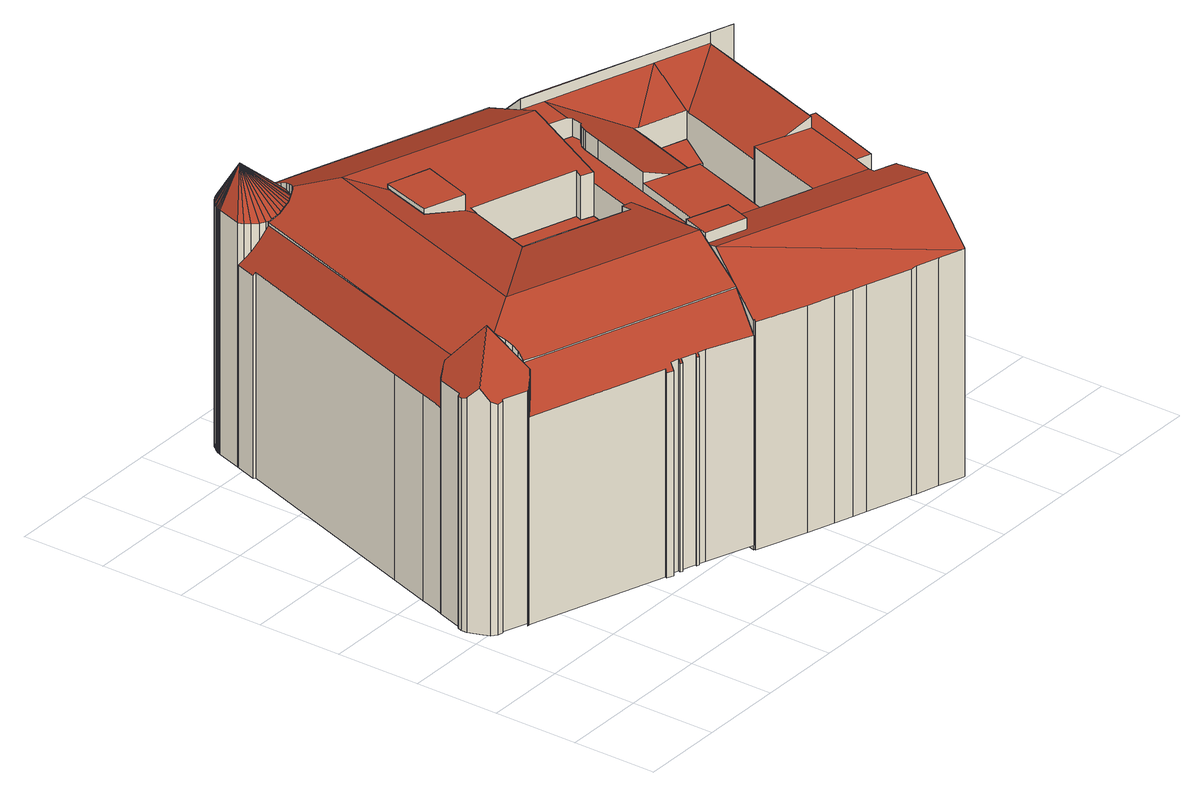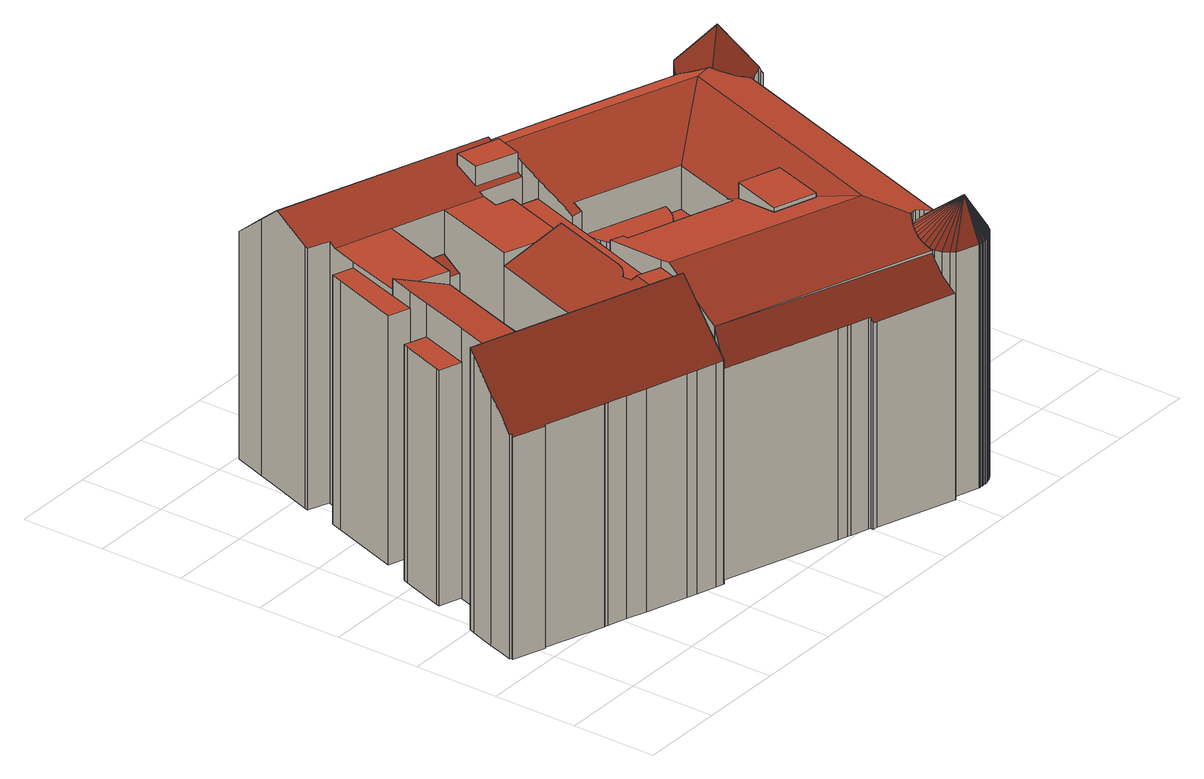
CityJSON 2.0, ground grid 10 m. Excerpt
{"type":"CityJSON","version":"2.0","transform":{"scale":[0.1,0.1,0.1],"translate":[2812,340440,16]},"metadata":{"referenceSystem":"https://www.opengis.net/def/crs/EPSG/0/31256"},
"CityObjects":{
"building1":{"type":"Building","children":["building1-1","building1-2","building1-3","building1-4","building1-5","building1-6","building1-7","building1-8","building1-9"]},
"building1-1":{"type":"BuildingPart","attributes":{"Blattnummer":"105080","HoeheDach":"44","HoeheGrund":"17","NiedrigsteTraufeDesGebaeudes":"44","roofType":"FLACHDACH","measuredHeight":26.05},"parents":["building1"],"geometry":[{"type":"Solid","lod":"2","boundaries":[[[[0,1,2,3,4,5,6,7,8,9,10,11,12,13,14,15,16,17,18,19,20,21,22]],[[23,24,25,26,27,28,29,30,31,32,33,34,35,36,37,38,39,40,41,42,43,44,45]],[[43,0,22,44]],[[42,1,0,43]],[[41,2,1,42]],[[40,3,2,41]],[[39,4,3,40]],[[38,5,4,39]],[[37,6,5,38]],[[36,7,6,37]],[[35,8,7,36]],[[34,9,8,35]],[[33,10,9,34]],[[32,11,10,33]],[[31,12,11,32]],[[30,13,12,31]],[[29,14,13,30]],[[28,15,14,29]],[[27,16,15,28]],[[26,17,16,27]],[[25,18,17,26]],[[24,19,18,25]],[[23,20,19,24]],[[45,21,20,23]],[[44,22,21,45]]]],"semantics":{"surfaces":[{"type":"GroundSurface"},{"type":"RoofSurface","Dachneigung":"90.0","Dachorientierung":"-1.0","Flaeche":"36.94"},{"type":"WallSurface"}],"values":[[0,1,2,2,2,2,2,2,2,2,2,2,2,2,2,2,2,2,2,2,2,2,2,2,2]]}}]},
"building1-2":{"type":"BuildingPart","attributes":{"Blattnummer":"105080","HoeheDach":"43","HoeheGrund":"17","NiedrigsteTraufeDesGebaeudes":"43","roofType":"FLACHDACH","measuredHeight":25.23},"parents":["building1"],"geometry":[{"type":"Solid","lod":"2","boundaries":[[[[46,47,48,49,50,51,52,53,54,55,56,57,58,59,60,61,62,63,64,65,66,67,68,69,70,71,72,73,74,75,76]],[[77,78,79,80,81,82,83,84,85,86,87,88,89,90,91,92,93,94,95,96,97,98,99,100,101,102,103,104,105,106,107]],[[105,46,76,106]],[[104,47,46,105]],[[103,48,47,104]],[[102,49,48,103]],[[101,50,49,102]],[[100,51,50,101]],[[99,52,51,100]],[[98,53,52,99]],[[97,54,53,98]],[[96,55,54,97]],[[95,56,55,96]],[[94,57,56,95]],[[93,58,57,94]],[[92,59,58,93]],[[91,60,59,92]],[[90,61,60,91]],[[89,62,61,90]],[[88,63,62,89]],[[87,64,63,88]],[[86,65,64,87]],[[85,66,65,86]],[[84,67,66,85]],[[83,68,67,84]],[[82,69,68,83]],[[81,70,69,82]],[[80,71,70,81]],[[79,72,71,80]],[[78,73,72,79]],[[77,74,73,78]],[[107,75,74,77]],[[106,76,75,107]]]],"semantics":{"surfaces":[{"type":"GroundSurface"},{"type":"RoofSurface","Dachneigung":"90.0","Dachorientierung":"-1.0","Flaeche":"94.03"},{"type":"WallSurface"}],"values":[[0,1,2,2,2,2,2,2,2,2,2,2,2,2,2,2,2,2,2,2,2,2,2,2,2,2,2,2,2,2,2,2,2]]}}]},
"building1-3":{"type":"BuildingPart","attributes":{"Blattnummer":"105080","HoeheDach":"50","HoeheGrund":"17","NiedrigsteTraufeDesGebaeudes":"46","roofType":"SATTELDACH","measuredHeight":32.78},"parents":["building1"],"geometry":[{"type":"Solid","lod":"2","boundaries":[[[[108,109,110,111]],[[109,112,113,110]],[[112,114,115,113]],[[114,116,117,115]],[[116,118,119,117]],[[118,120,121,119]],[[122,123,124,125]],[[123,126,127,124]],[[126,128,129,127]],[[128,130,131,129]],[[130,132,133,131]],[[134,135,136,137]],[[135,138,139,136]],[[138,140,141,139]],[[140,142,143,141]],[[142,144,145,143]],[[144,146,147,145]],[[148,149,150,151]],[[152,153,154,155]],[[153,156,157,154]],[[156,158,159,157]],[[158,160,161,159]],[[160,162,163,161]],[[162,164,165,163]],[[166,167,168,169]],[[167,170,171,168]],[[172,173,174,175]],[[173,176,177,174]],[[178,179,50,180]],[[179,181,49,50]],[[181,182,48,49]],[[183,184,51,52]],[[185,186,187,47,188,189,190,191,192,46]],[[193,194,195,53,54,76,196,46,192,197]],[[198,180,50,49,48,199,200,47,187,186,185,46,196,76,54,53,201,52,51,202,169,168,171,203,151,150,204,205,125,124,127,129,131,133,206,111,110,113,115,117,119,121,207,208,137,136,139,141,143,145,147,209,155,154,157,159,161,163,165,210,211,212],[213,214,175,174,177]],[[116,114,112,109,108,215,216,217,218,219,220,146,144,142,140,138,135,134,221,222,120,118]],[[223,149,148,224,225,216,215,132,130,128,126,123,122,226]],[[191,190,189,172,227,228,219,218,217,216,192]],[[224,170,167,166,229,184,183,230,195,194,193,197,192,216,225]],[[222,221,134,137,208,207,121,120]],[[204,150,149,223,226,122,125,205]],[[198,212,211,231,232,233,178,180]],[[199,48,182,234,235,188,47,200]],[[202,51,184,229,166,169]],[[230,183,52,201,53,195]],[[231,211,210,165,164,236]],[[151,203,171,170,224,148]],[[175,214,227,172]],[[213,177,176,228,227,214]],[[220,152,155,209,147,146]],[[133,132,215,108,111,206]],[[176,173,172,189,188,235,234,182,181,179,178,233,237,219,228]],[[237,233,232,231,236,164,162,160,158,156,153,152,220,219]]]],"semantics":{"surfaces":[{"type":"WallSurface"},{"type":"GroundSurface"},{"type":"RoofSurface","Dachneigung":"64.88","Dachorientierung":"288.61","Flaeche":"286.15"},{"type":"RoofSurface","Dachneigung":"60.57","Dachorientierung":"198.61","Flaeche":"194.76"},{"type":"RoofSurface","Dachneigung":"75.97","Dachorientierung":"108.61","Flaeche":"167.72"},{"type":"RoofSurface","Dachneigung":"77.62","Dachorientierung":"18.62","Flaeche":"213.78"},{"type":"RoofSurface","Dachneigung":"77.29","Dachorientierung":"198.49","Flaeche":"176.38"},{"type":"RoofSurface","Dachneigung":"65.95","Dachorientierung":"18.61","Flaeche":"235.88"}],"values":[[0,0,0,0,0,0,0,0,0,0,0,0,0,0,0,0,0,0,0,0,0,0,0,0,0,0,0,0,0,0,0,0,0,0,1,2,3,4,5,0,0,0,0,0,0,0,0,0,0,0,0,6,7]]}}]},
"building1-4":{"type":"BuildingPart","attributes":{"Blattnummer":"105080","HoeheDach":"51","HoeheGrund":"18","NiedrigsteTraufeDesGebaeudes":"46","roofType":"KEGELDACH","measuredHeight":33.22},"parents":["building1"],"geometry":[{"type":"Solid","lod":"2","boundaries":[[[[238,239,240,241,242,243,244,245,246,247,248,249,250,251,252,253,254,255,256,257,258,259,260,261,262,263,264,265,266,267,268,269,270,271,272,273,274,275,276,277,278,279,280,281,282,283,284,285,286,287,288,289]],[[290,238,289,291]],[[290,291,292]],[[293,239,238,290]],[[293,290,292]],[[294,240,239,293]],[[294,293,292]],[[295,241,240,294]],[[295,294,292]],[[296,242,241,295]],[[296,295,292]],[[297,243,242,296]],[[297,296,292]],[[298,244,243,297]],[[298,297,292]],[[299,245,244,298]],[[299,298,292]],[[300,246,245,299]],[[300,299,292]],[[301,247,246,300]],[[301,300,292]],[[302,248,247,301]],[[302,301,292]],[[303,249,248,302]],[[303,302,292]],[[304,250,249,303]],[[304,303,292]],[[305,251,250,304]],[[305,304,292]],[[306,252,251,305]],[[306,305,292]],[[307,253,252,306]],[[307,306,292]],[[308,254,253,307]],[[308,307,292]],[[309,255,254,308]],[[309,308,292]],[[310,256,255,309]],[[310,309,292]],[[311,257,256,310]],[[311,310,292]],[[312,258,257,311]],[[312,311,292]],[[313,259,258,312]],[[313,312,292]],[[314,260,259,313]],[[314,313,292]],[[315,261,260,314]],[[315,314,292]],[[316,262,261,315]],[[316,315,292]],[[317,263,262,316]],[[317,316,292]],[[318,264,263,317]],[[318,317,292]],[[319,265,264,318]],[[319,318,292]],[[320,266,265,319]],[[320,319,292]],[[321,267,266,320]],[[321,320,292]],[[322,268,267,321]],[[322,321,292]],[[323,269,268,322]],[[323,322,292]],[[324,270,269,323]],[[324,323,292]],[[325,271,270,324]],[[325,324,292]],[[326,272,271,325]],[[326,325,292]],[[327,273,272,326]],[[327,326,292]],[[328,274,273,327]],[[328,327,292]],[[329,275,274,328]],[[329,328,292]],[[330,276,275,329]],[[330,329,292]],[[331,277,276,330]],[[331,330,292]],[[332,278,277,331]],[[332,331,292]],[[333,279,278,332]],[[333,332,292]],[[334,280,279,333]],[[334,333,292]],[[335,281,280,334]],[[335,334,292]],[[336,282,281,335]],[[336,335,292]],[[337,283,282,336]],[[337,336,292]],[[338,284,283,337]],[[338,337,292]],[[339,285,284,338]],[[339,338,292]],[[340,286,285,339]],[[340,339,292]],[[341,287,286,340]],[[341,340,292]],[[342,288,287,341]],[[342,341,292]],[[291,289,288,342]],[[291,342,292]]]],"semantics":{"surfaces":[{"type":"GroundSurface"},{"type":"WallSurface"},{"type":"RoofSurface","Dachneigung":"43.92","Dachorientierung":"56.4","Flaeche":"1.72"},{"type":"RoofSurface","Dachneigung":"44.88","Dachorientierung":"65.0","Flaeche":"2.43"},{"type":"RoofSurface","Dachneigung":"46.04","Dachorientierung":"75.0","Flaeche":"2.48"},{"type":"RoofSurface","Dachneigung":"47.13","Dachorientierung":"85.0","Flaeche":"2.53"},{"type":"RoofSurface","Dachneigung":"48.14","Dachorientierung":"95.0","Flaeche":"2.58"},{"type":"RoofSurface","Dachneigung":"49.03","Dachorientierung":"105.0","Flaeche":"2.62"},{"type":"RoofSurface","Dachneigung":"49.79","Dachorientierung":"115.0","Flaeche":"2.67"},{"type":"RoofSurface","Dachneigung":"50.41","Dachorientierung":"125.0","Flaeche":"2.7"},{"type":"RoofSurface","Dachneigung":"50.88","Dachorientierung":"135.0","Flaeche":"2.73"},{"type":"RoofSurface","Dachneigung":"51.2","Dachorientierung":"145.0","Flaeche":"2.75"},{"type":"RoofSurface","Dachneigung":"51.35","Dachorientierung":"155.0","Flaeche":"2.76"},{"type":"RoofSurface","Dachneigung":"51.35","Dachorientierung":"164.99","Flaeche":"2.75"},{"type":"RoofSurface","Dachneigung":"51.19","Dachorientierung":"175.0","Flaeche":"2.75"},{"type":"RoofSurface","Dachneigung":"50.87","Dachorientierung":"185.0","Flaeche":"2.73"},{"type":"RoofSurface","Dachneigung":"50.39","Dachorientierung":"195.01","Flaeche":"2.7"},{"type":"RoofSurface","Dachneigung":"49.77","Dachorientierung":"205.0","Flaeche":"2.66"},{"type":"RoofSurface","Dachneigung":"49.0","Dachorientierung":"215.0","Flaeche":"2.62"},{"type":"RoofSurface","Dachneigung":"48.11","Dachorientierung":"225.0","Flaeche":"2.58"},{"type":"RoofSurface","Dachneigung":"47.1","Dachorientierung":"235.0","Flaeche":"2.53"},{"type":"RoofSurface","Dachneigung":"46.14","Dachorientierung":"244.1","Flaeche":"2.04"},{"type":"RoofSurface","Dachneigung":"32.11","Dachorientierung":"288.68","Flaeche":"8.34"},{"type":"RoofSurface","Dachneigung":"31.73","Dachorientierung":"292.59","Flaeche":"0.42"},{"type":"RoofSurface","Dachneigung":"31.51","Dachorientierung":"294.82","Flaeche":"0.42"},{"type":"RoofSurface","Dachneigung":"31.28","Dachorientierung":"297.36","Flaeche":"0.41"},{"type":"RoofSurface","Dachneigung":"31.04","Dachorientierung":"300.23","Flaeche":"0.41"},{"type":"RoofSurface","Dachneigung":"30.86","Dachorientierung":"302.61","Flaeche":"0.41"},{"type":"RoofSurface","Dachneigung":"30.65","Dachorientierung":"305.46","Flaeche":"0.41"},{"type":"RoofSurface","Dachneigung":"30.51","Dachorientierung":"307.72","Flaeche":"0.41"},{"type":"RoofSurface","Dachneigung":"30.37","Dachorientierung":"310.22","Flaeche":"0.41"},{"type":"RoofSurface","Dachneigung":"30.24","Dachorientierung":"312.99","Flaeche":"0.41"},{"type":"RoofSurface","Dachneigung":"30.12","Dachorientierung":"315.75","Flaeche":"0.41"},{"type":"RoofSurface","Dachneigung":"30.05","Dachorientierung":"318.01","Flaeche":"0.41"},{"type":"RoofSurface","Dachneigung":"29.98","Dachorientierung":"320.79","Flaeche":"0.41"},{"type":"RoofSurface","Dachneigung":"29.94","Dachorientierung":"323.06","Flaeche":"0.41"},{"type":"RoofSurface","Dachneigung":"29.92","Dachorientierung":"326.11","Flaeche":"0.41"},{"type":"RoofSurface","Dachneigung":"29.92","Dachorientierung":"328.18","Flaeche":"0.41"},{"type":"RoofSurface","Dachneigung":"29.94","Dachorientierung":"330.78","Flaeche":"0.42"},{"type":"RoofSurface","Dachneigung":"29.99","Dachorientierung":"333.59","Flaeche":"0.42"},{"type":"RoofSurface","Dachneigung":"30.05","Dachorientierung":"336.25","Flaeche":"0.42"},{"type":"RoofSurface","Dachneigung":"30.13","Dachorientierung":"338.91","Flaeche":"0.42"},{"type":"RoofSurface","Dachneigung":"30.24","Dachorientierung":"341.57","Flaeche":"0.42"},{"type":"RoofSurface","Dachneigung":"30.36","Dachorientierung":"344.01","Flaeche":"0.42"},{"type":"RoofSurface","Dachneigung":"30.5","Dachorientierung":"346.64","Flaeche":"0.42"},{"type":"RoofSurface","Dachneigung":"30.66","Dachorientierung":"349.1","Flaeche":"0.42"},{"type":"RoofSurface","Dachneigung":"30.86","Dachorientierung":"351.92","Flaeche":"0.42"},{"type":"RoofSurface","Dachneigung":"31.06","Dachorientierung":"354.39","Flaeche":"0.42"},{"type":"RoofSurface","Dachneigung":"31.29","Dachorientierung":"357.21","Flaeche":"0.42"},{"type":"RoofSurface","Dachneigung":"31.52","Dachorientierung":"359.65","Flaeche":"0.42"},{"type":"RoofSurface","Dachneigung":"31.76","Dachorientierung":"2.1","Flaeche":"0.42"},{"type":"RoofSurface","Dachneigung":"32.08","Dachorientierung":"5.26","Flaeche":"0.43"},{"type":"RoofSurface","Dachneigung":"32.32","Dachorientierung":"7.45","Flaeche":"0.34"},{"type":"RoofSurface","Dachneigung":"33.21","Dachorientierung":"18.2","Flaeche":"7.75"}],"values":[[0,1,2,1,3,1,4,1,5,1,6,1,7,1,8,1,9,1,10,1,11,1,12,1,13,1,14,1,15,1,16,1,17,1,18,1,19,1,20,1,21,1,22,1,23,1,24,1,25,1,26,1,27,1,28,1,29,1,30,1,31,1,32,1,33,1,34,1,35,1,36,1,37,1,38,1,39,1,40,1,41,1,42,1,43,1,44,1,45,1,46,1,47,1,48,1,49,1,50,1,51,1,52,1,53]]}}]},
"building1-5":{"type":"BuildingPart","attributes":{"Blattnummer":"105080","HoeheDach":"51","HoeheGrund":"18","NiedrigsteTraufeDesGebaeudes":"45","roofType":"SPITZDACH","measuredHeight":33.81},"parents":["building1"],"geometry":[{"type":"Solid","lod":"2","boundaries":[[[[343,344,345,346,347,348,349,350,351,352]],[[353,354,355,356,357,358,359,344,343,360]],[[361,362,363,364,365,366,367,368,369,345,344]],[[370,371,372,373,374,375,376,377,361,344,359]],[[351,350,378,379]],[[350,349,380,378]],[[349,348,381,380]],[[348,347,382,381]],[[347,346,383,382]],[[352,351,379,384]],[[358,357,385,386]],[[357,356,387,385]],[[356,355,388,387]],[[355,354,389,388]],[[354,353,390,389]],[[353,360,391,390]],[[369,368,392,393]],[[368,367,394,392]],[[367,366,395,394]],[[366,365,396,395]],[[365,364,397,396]],[[364,363,398,397]],[[363,362,399,398]],[[377,376,400,401]],[[376,375,402,400]],[[375,374,403,402]],[[374,373,404,403]],[[373,372,405,404]],[[372,371,406,405]],[[371,370,407,406]],[[404,405,406,407,408,386,385,387,388,389,390,391,409,384,379,378,380,381,382,383,410,393,392,394,395,396,397,398,399,411,401,400,402,403]],[[401,411,399,362,361,377]],[[408,407,370,359,358,386]],[[391,360,343,352,384,409]],[[345,369,393,410,383,346]]]],"semantics":{"surfaces":[{"type":"RoofSurface","Dachneigung":"33.81","Dachorientierung":"288.89","Flaeche":"28.6"},{"type":"RoofSurface","Dachneigung":"34.41","Dachorientierung":"197.37","Flaeche":"29.63"},{"type":"RoofSurface","Dachneigung":"34.42","Dachorientierung":"17.37","Flaeche":"20.27"},{"type":"RoofSurface","Dachneigung":"33.81","Dachorientierung":"108.88","Flaeche":"21.96"},{"type":"WallSurface"},{"type":"GroundSurface"}],"values":[[0,1,2,3,4,4,4,4,4,4,4,4,4,4,4,4,4,4,4,4,4,4,4,4,4,4,4,4,4,4,5,4,4,4,4]]}}]},
"building1-6":{"type":"BuildingPart","attributes":{"Blattnummer":"105080","HoeheDach":"46","HoeheGrund":"17","NiedrigsteTraufeDesGebaeudes":"42","roofType":"PULTDACH","measuredHeight":29.11},"parents":["building1"],"geometry":[{"type":"Solid","lod":"2","boundaries":[[[[412,413,414,415]],[[413,416,417,414]],[[416,418,419,417]],[[418,420,421,419]],[[420,422,423,421]],[[422,424,425,423]],[[424,426,427,425]],[[426,428,427]],[[428,231,211,427]],[[231,429,165,211]],[[429,430,431,165]],[[430,432,433,431]],[[432,434,435,433]],[[435,434,436,437,438,439]],[[412,415,440,438,437,441]],[[211,165,431,433,435,439,438,440,415,414,417,419,421,423,425,427]],[[428,426,424,422,420,418,416,413,412,441,437,436,434,432,430,429,231]]]],"semantics":{"surfaces":[{"type":"WallSurface"},{"type":"GroundSurface"},{"type":"RoofSurface","Dachneigung":"23.08","Dachorientierung":"18.39","Flaeche":"127.06"}],"values":[[0,0,0,0,0,0,0,0,0,0,0,0,0,0,0,1,2]]}}]},
"building1-7":{"type":"BuildingPart","attributes":{"Blattnummer":"105080","HoeheDach":"46","HoeheGrund":"17","NiedrigsteTraufeDesGebaeudes":"42","roofType":"PULTDACH","measuredHeight":29.08},"parents":["building1"],"geometry":[{"type":"Solid","lod":"2","boundaries":[[[[442,443,444,445]],[[446,447,448,150]],[[447,449,450,448]],[[449,451,452,450]],[[451,453,454,452]],[[453,455,456,454]],[[455,457,458,456]],[[457,459,460,458]],[[459,461,462,460]],[[461,463,464,462]],[[463,465,466,464]],[[465,467,468,466]],[[467,469,470,468]],[[469,471,472,470]],[[471,473,474,472]],[[475,476,477,478]],[[476,479,480,477]],[[481,482,125,483]],[[473,471,469,467,465,463,461,459,457,455,453,451,449,447,446,484,482,481,485,443,442,486,479,476,475,487]],[[450,452,454,456,458,460,462,464,466,468,470,472,474,488,478,477,480,489,445,444,490,483,125,491,150,448]],[[474,473,487,475,478,488]],[[446,150,491,125,482,484]],[[485,481,483,490,444,443]],[[486,442,445,489,480,479]]]],"semantics":{"surfaces":[{"type":"WallSurface"},{"type":"RoofSurface","Dachneigung":"36.4","Dachorientierung":"198.74","Flaeche":"145.5"},{"type":"GroundSurface"}],"values":[[0,0,0,0,0,0,0,0,0,0,0,0,0,0,0,0,0,0,1,2,0,0,0,0]]}}]},
"building1-8":{"type":"BuildingPart","attributes":{"Blattnummer":"105080","HoeheDach":"46","HoeheGrund":"18","NiedrigsteTraufeDesGebaeudes":"42","roofType":"PULTDACH","measuredHeight":28.69},"parents":["building1"],"geometry":[{"type":"Solid","lod":"2","boundaries":[[[[492,493,494,495]],[[493,496,497,494]],[[496,498,499,497]],[[500,501,254,255]],[[502,503,504,505]],[[506,507,508,509]],[[120,510,511,512]],[[513,514,256,257]],[[515,516,517,253]],[[518,503,502,519,510,120,520,521,516,515,522,501,500,523,514,513,524,498,496,493,492,525,526,507,506]],[[527,512,511,528,505,504,529,509,508,530,531,495,494,497,499,532,257,256,533,255,254,534,253,517,535]],[[526,525,492,495,531,530,508,507]],[[527,535,517,516,521,520,120,512]],[[529,504,503,518,506,509]],[[528,511,510,519,502,505]],[[534,254,501,522,515,253]],[[533,256,514,523,500,255]],[[524,513,257,532,499,498]]]],"semantics":{"surfaces":[{"type":"WallSurface"},{"type":"RoofSurface","Dachneigung":"30.74","Dachorientierung":"288.82","Flaeche":"171.4"},{"type":"GroundSurface"}],"values":[[0,0,0,0,0,0,0,0,0,1,2,0,0,0,0,0,0,0]]}}]},
"building1-9":{"type":"BuildingPart","attributes":{"Blattnummer":"105080","HoeheDach":"50","HoeheGrund":"18","NiedrigsteTraufeDesGebaeudes":"50","roofType":"FLACHDACH","measuredHeight":32.2},"parents":["building1"],"geometry":[{"type":"Solid","lod":"2","boundaries":[[[[536,537,538,539]],[[540,541,542,543]],[[541,536,539,542]],[[540,537,536,541]],[[543,538,537,540]],[[542,539,538,543]]]],"semantics":{"surfaces":[{"type":"GroundSurface"},{"type":"RoofSurface","Dachneigung":"90.0","Dachorientierung":"-1.0","Flaeche":"32.61"},{"type":"WallSurface"}],"values":[[0,1,2,2,2,2]]}}]},
"building2":{"type":"Building","children":["building2-1","building2-2","building2-3","building2-4","building2-5","building2-6","building2-7"]},
"building2-1":{"type":"BuildingPart","attributes":{"Blattnummer":"105080","HoeheDach":"42","HoeheGrund":"17","NiedrigsteTraufeDesGebaeudes":"37","roofType":"FLACHDACH","measuredHeight":25.58},"parents":["building2"],"geometry":[{"type":"Solid","lod":"2","boundaries":[[[[544,545,546,547,548,549]],[[550,551,552,553]],[[554,555,556,557,558,559]],[[546,545,553,552]],[[549,548,560,561]],[[556,555,562,563]],[[559,558,551,550]],[[564,565,566,567,562,555,554,559,550,553,545,544,549,561]],[[547,546,552,551,558,557,556,563,568,569,570,571,560,548]],[[566,565,564,561,560,571,570,569,568,563,562,567]]]],"semantics":{"surfaces":[{"type":"RoofSurface","Dachneigung":"70.82","Dachorientierung":"18.57","Flaeche":"18.82"},{"type":"RoofSurface","Dachneigung":"90.0","Dachorientierung":"-1.0","Flaeche":"111.16"},{"type":"RoofSurface","Dachneigung":"62.18","Dachorientierung":"198.57","Flaeche":"20.72"},{"type":"WallSurface"},{"type":"GroundSurface"}],"values":[[0,1,2,3,3,3,3,3,3,4]]}}]},
"building2-2":{"type":"BuildingPart","attributes":{"Blattnummer":"105080","HoeheDach":"50","HoeheGrund":"17","NiedrigsteTraufeDesGebaeudes":"50","roofType":"FLACHDACH","measuredHeight":32.96},"parents":["building2"],"geometry":[{"type":"Solid","lod":"2","boundaries":[[[[572,573,574,575]],[[576,577,578,579]],[[577,572,575,578]],[[576,573,572,577]],[[579,574,573,576]],[[578,575,574,579]]]],"semantics":{"surfaces":[{"type":"GroundSurface"},{"type":"RoofSurface","Dachneigung":"90.0","Dachorientierung":"-1.0","Flaeche":"17.38"},{"type":"WallSurface"}],"values":[[0,1,2,2,2,2]]}}]},
"building2-3":{"type":"BuildingPart","attributes":{"Blattnummer":"105080","HoeheDach":"45","HoeheGrund":"17","NiedrigsteTraufeDesGebaeudes":"45","roofType":"FLACHDACH","measuredHeight":27.74},"parents":["building2"],"geometry":[{"type":"Solid","lod":"2","boundaries":[[[[580,581,582,583,584,585]],[[586,587,588,589,590,591]],[[589,580,585,590]],[[588,581,580,589]],[[587,582,581,588]],[[586,583,582,587]],[[591,584,583,586]],[[590,585,584,591]]]],"semantics":{"surfaces":[{"type":"GroundSurface"},{"type":"RoofSurface","Dachneigung":"90.0","Dachorientierung":"-1.0","Flaeche":"17.63"},{"type":"WallSurface"}],"values":[[0,1,2,2,2,2,2,2]]}}]},
"building2-4":{"type":"BuildingPart","attributes":{"Blattnummer":"105080","HoeheDach":"47","HoeheGrund":"17","NiedrigsteTraufeDesGebaeudes":"47","roofType":"FLACHDACH","measuredHeight":29.38},"parents":["building2"],"geometry":[{"type":"Solid","lod":"2","boundaries":[[[[592,593,594,595,596]],[[597,598,599,600,601]],[[599,592,596,600]],[[598,593,592,599]],[[597,594,593,598]],[[601,595,594,597]],[[600,596,595,601]]]],"semantics":{"surfaces":[{"type":"GroundSurface"},{"type":"RoofSurface","Dachneigung":"90.0","Dachorientierung":"-1.0","Flaeche":"26.81"},{"type":"WallSurface"}],"values":[[0,1,2,2,2,2,2]]}}]},
"building2-5":{"type":"BuildingPart","attributes":{"Blattnummer":"105080","HoeheDach":"46","HoeheGrund":"17","NiedrigsteTraufeDesGebaeudes":"46","roofType":"FLACHDACH","measuredHeight":29.2},"parents":["building2"],"geometry":[{"type":"Solid","lod":"2","boundaries":[[[[602,603,604,605,606,607,608,609,610,611,612,613,614]],[[615,616,617,618,619,620,621,622,623,624,625,626,627]],[[625,602,614,626]],[[624,603,602,625]],[[623,604,603,624]],[[622,605,604,623]],[[621,606,605,622]],[[620,607,606,621]],[[619,608,607,620]],[[618,609,608,619]],[[617,610,609,618]],[[616,611,610,617]],[[615,612,611,616]],[[627,613,612,615]],[[626,614,613,627]]]],"semantics":{"surfaces":[{"type":"GroundSurface"},{"type":"RoofSurface","Dachneigung":"90.0","Dachorientierung":"-1.0","Flaeche":"69.79"},{"type":"WallSurface"}],"values":[[0,1,2,2,2,2,2,2,2,2,2,2,2,2,2]]}}]},
"building2-6":{"type":"BuildingPart","attributes":{"Blattnummer":"105080","HoeheDach":"50","HoeheGrund":"17","NiedrigsteTraufeDesGebaeudes":"43","roofType":"PULTDACH","measuredHeight":33.29},"parents":["building2"],"geometry":[{"type":"Solid","lod":"2","boundaries":[[[[628,629,630,631]],[[632,633,634]],[[635,632,634,636,637,638]],[[639,640,641,642]],[[640,643,644,641]],[[643,645,646,644]],[[645,647,648,646]],[[647,649,650,648]],[[651,639,642,652]],[[653,654,655,656]],[[654,657,658,655]],[[657,659,660,658]],[[659,661,662,660]],[[661,663,664,662]],[[663,665,666,664]],[[665,667,668,666]],[[667,669,670,668]],[[669,671,672,670]],[[671,673,674,672]],[[673,675,676,674]],[[675,677,678,676]],[[677,679,680,678]],[[679,681,682,680]],[[683,684,685,686]],[[684,687,688,685]],[[687,689,690,688]],[[691,692,693,694]],[[692,695,696,693]],[[697,698,699,700]],[[698,701,702,699]],[[701,703,704,702]],[[705,632,635,689,706,707,708,709,629,628]],[[710,711,637,636,712,713,714,715,704,703]],[[716,717,718,712,636,634,633,719,720,721,722,723]],[[686,685,688,690,724,725,700,699,702,704,715,714,713,712,718,717,716,723,722,726,727,652,642,641,644,646,648,650,728,694,693,696,729,730,731,656,655,658,660,662,664,666,668,670,672,674,676,678,680,682,732,733]],[[727,726,722,721,734,735,651,652]],[[690,689,635,638,736,724]],[[725,724,736,737,697,700]],[[733,732,738,739,683,686]],[[732,682,681,738]],[[696,695,631,630,730,729]],[[629,709,653,656,731,730,630]],[[740,691,694,728,650,649]],[[698,697,737,736,638,637,711,710,703,701]],[[719,633,632,705,628,720]],[[707,706,689,687,684,683,739,738,681,679,677,675,673,671,669,667,665,663,661,659,657,654,653,709,708]],[[735,734,721,720,628,631,695,692,691,740,649,647,645,643,640,639,651]]]],"semantics":{"surfaces":[{"type":"RoofSurface","Dachneigung":"90.0","Dachorientierung":"-1.0","Flaeche":"12.36"},{"type":"RoofSurface","Dachneigung":"63.88","Dachorientierung":"200.26","Flaeche":"18.95"},{"type":"RoofSurface","Dachneigung":"63.89","Dachorientierung":"198.51","Flaeche":"24.24"},{"type":"WallSurface"},{"type":"GroundSurface"},{"type":"RoofSurface","Dachneigung":"67.18","Dachorientierung":"288.51","Flaeche":"111.72"},{"type":"RoofSurface","Dachneigung":"63.18","Dachorientierung":"198.51","Flaeche":"45.04"},{"type":"RoofSurface","Dachneigung":"46.44","Dachorientierung":"18.51","Flaeche":"269.52"},{"type":"RoofSurface","Dachneigung":"68.02","Dachorientierung":"108.58","Flaeche":"109.27"}],"values":[[0,1,2,3,3,3,3,3,3,3,3,3,3,3,3,3,3,3,3,3,3,3,3,3,3,3,3,3,3,3,3,3,3,3,4,3,3,3,3,3,3,3,3,5,6,7,8]]}}]},
"building2-7":{"type":"BuildingPart","attributes":{"Blattnummer":"105080","HoeheDach":"49","HoeheGrund":"17","NiedrigsteTraufeDesGebaeudes":"44","roofType":"PULTDACH","measuredHeight":32.67},"parents":["building2"],"geometry":[{"type":"Solid","lod":"2","boundaries":[[[[741,742,743,744,745,746,747,748,749,750,751,752]],[[753,754,755,750,749]],[[756,757,758,759,760,761,762,763,764,765,766,767,768,769,750,755]],[[763,762,770,771,772,773,774]],[[775,776,777,778,760,759]],[[748,747,779,780]],[[747,746,781,779]],[[746,745,782,781]],[[745,744,783,782]],[[744,743,784,783]],[[743,742,785,784]],[[742,741,786,785]],[[741,752,787,786]],[[752,751,788,787]],[[754,753,789,790]],[[769,768,791,792]],[[768,767,793,791]],[[767,766,794,793]],[[766,765,795,794]],[[765,764,796,795]],[[762,761,797,798]],[[758,757,799,800]],[[757,756,801,799]],[[773,772,642,802]],[[772,771,652,642]],[[774,773,802,803]],[[777,776,702,704]],[[776,775,804,702]],[[805,800,799,801,806,790,789,807,780,779,781,782,783,784,785,786,787,788,808,792,791,793,794,795,796,809,803,802,642,652,810,798,797,811,812,704,702,804]],[[750,769,792,808,788,751]],[[810,652,771,770,762,798]],[[760,778,777,704,812,811,797,761]],[[805,804,775,759,758,800]],[[763,774,803,809,796,764]],[[790,806,801,756,755,754]],[[789,753,749,748,780,807]]]],"semantics":{"surfaces":[{"type":"RoofSurface","Dachneigung":"50.28","Dachorientierung":"198.39","Flaeche":"116.97"},{"type":"RoofSurface","Dachneigung":"49.79","Dachorientierung":"198.66","Flaeche":"119.69"},{"type":"RoofSurface","Dachneigung":"73.24","Dachorientierung":"18.66","Flaeche":"163.47"},{"type":"RoofSurface","Dachneigung":"90.0","Dachorientierung":"-1.0","Flaeche":"70.46"},{"type":"RoofSurface","Dachneigung":"90.0","Dachorientierung":"-1.0","Flaeche":"72.35"},{"type":"WallSurface"},{"type":"GroundSurface"}],"values":[[0,1,2,3,4,5,5,5,5,5,5,5,5,5,5,5,5,5,5,5,5,5,5,5,5,5,5,5,6,5,5,5,5,5,5,5]]}}]}
},
"vertices":[
[271,326,14],[275,332,14],[279,337,14],[285,342,14],[291,346,14],[297,349,14],[304,351,14],[311,352,14],[317,352,14],[324,352,14],[331,350,14],[337,347,14],[343,343,14],[348,339,14],[353,334,14],[357,328,14],[360,322,14],[362,315,14],[363,308,14],[364,302,14],[363,295,14],[362,288,14],[268,320,14],[363,295,275],[364,302,275],[363,308,275],[362,315,275],[360,322,275],[357,328,275],[353,334,275],[348,339,275],[343,343,275],[337,347,275],[331,350,275],[324,352,275],[317,352,275],[311,352,275],[304,351,275],[297,349,275],[291,346,275],[285,342,275],[279,337,275],[275,332,275],[271,326,275],[268,320,275],[362,288,275],
[249,326,13],[278,413,13],[403,372,13],[400,364,13],[414,358,13],[393,295,13],[381,297,13],[376,283,13],[362,288,13],[363,295,13],[364,302,13],[363,308,13],[362,315,13],[360,322,13],[357,328,13],[353,334,13],[348,339,13],[343,343,13],[337,347,13],[331,350,13],[324,352,13],[317,352,13],[311,352,13],[304,351,13],[297,349,13],[291,346,13],[285,342,13],[279,337,13],[275,332,13],[271,326,13],[268,320,13],[275,332,265],[279,337,265],[285,342,265],[291,346,265],[297,349,265],[304,351,265],[311,352,265],[317,352,265],[324,352,265],[331,350,265],[337,347,265],[343,343,265],[348,339,265],[353,334,265],[357,328,265],[360,322,265],[362,315,265],[363,308,265],[364,302,265],[363,295,265],[362,288,265],[376,283,265],[381,297,265],[393,295,265],[414,358,265],[400,364,265],[403,372,265],[278,413,265],[249,326,265],[268,320,265],[271,326,265],
[80,241,322],[76,247,319],[76,247,13],[80,241,13],[70,253,316],[70,253,13],[64,258,312],[64,258,13],[57,261,309],[57,261,13],[49,263,305],[49,263,13],[47,263,304],[47,263,13],[83,201,304],[84,203,305],[84,203,13],[83,201,13],[86,210,310],[86,210,13],[87,218,314],[87,218,13],[86,226,318],[86,226,13],[84,234,322],[84,234,13],[152,577,304],[157,575,307],[157,575,13],[152,577,13],[165,572,310],[165,572,13],[173,572,314],[173,572,13],[180,572,317],[180,572,13],[188,575,320],[188,575,13],[195,578,323],[195,578,13],[350,169,335],[333,117,304],[333,117,13],[350,169,13],[201,582,322],[207,588,319],[207,588,13],[201,582,13],[211,594,316],[211,594,13],[215,601,313],[215,601,13],[217,609,309],[217,609,13],[217,617,306],[217,617,13],[217,621,304],[217,621,13],[373,236,327],[364,209,333],[364,209,13],[373,236,13],[361,201,335],[361,201,13],[271,415,319],[291,475,333],[291,475,13],[271,415,13],[241,491,333],[241,491,13],[443,444,337],[414,358,317],[443,444,13],[400,364,317],[403,372,319],[381,297,314],[393,295,313],[250,327,13],[275,404,13],[276,404,13],[278,413,319],[276,404,317],[275,404,317],[250,327,317],[249,326,317],[268,320,317],[362,288,317],[376,283,317],[250,326,13],[250,326,317],[447,457,13],[308,403,13],[279,413,13],[376,284,13],[388,280,13],[353,178,13],[195,163,13],[105,193,13],[82,238,13],[52,279,13],[146,559,13],[198,580,13],[246,611,13],[473,535,13],[458,489,13],[240,487,13],[222,431,13],[82,238,324],[126,255,340],[160,357,340],[186,433,340],[220,534,340],[198,580,324],[146,559,304],[52,279,304],[195,163,304],[353,178,340],[216,224,340],[105,193,304],[222,431,332],[240,487,332],[388,280,317],[376,284,317],[473,535,304],[458,489,325],[447,457,340],[308,403,319],[279,413,319],[246,611,304],[310,504,340],
[211,639,17],[215,632,17],[217,624,17],[217,617,17],[217,609,17],[215,601,17],[211,594,17],[207,588,17],[201,582,17],[195,578,17],[188,575,17],[180,572,17],[173,572,17],[165,572,17],[157,575,17],[150,578,17],[144,582,17],[138,588,17],[134,594,17],[131,600,17],[141,630,17],[142,632,17],[142,633,17],[143,635,17],[144,636,17],[145,638,17],[146,639,17],[147,640,17],[148,641,17],[149,643,17],[150,644,17],[151,645,17],[153,646,17],[154,647,17],[155,648,17],[157,648,17],[158,649,17],[159,650,17],[161,651,17],[163,651,17],[164,652,17],[166,652,17],[167,653,17],[169,653,17],[170,653,17],[172,653,17],[174,653,17],[175,653,17],[177,653,17],[179,653,17],[180,653,17],[208,644,17],[211,639,305],[208,644,305],[169,626,349],[215,632,305],[217,624,305],[217,617,305],[217,609,305],[215,601,305],[211,594,305],[207,588,305],[201,582,305],[195,578,305],[188,575,305],[180,572,305],[173,572,305],[165,572,305],[157,575,305],[150,578,305],[144,582,305],[138,588,305],[134,594,305],[131,600,305],[141,630,305],[142,632,305],[142,633,305],[143,635,305],[144,636,305],[145,638,305],[146,639,305],[147,640,305],[148,641,305],[149,643,305],[150,644,305],[151,645,305],[153,646,305],[154,647,305],[155,648,305],[157,648,305],[158,649,305],[159,650,305],[161,651,305],[163,651,305],[164,652,305],[166,652,305],[167,653,305],[169,653,305],[170,653,305],[172,653,305],[174,653,305],[175,653,305],[177,653,305],[179,653,305],[180,653,305],
[8,201,306],[49,223,354],[30,262,308],[26,261,302],[18,258,294],[17,257,292],[7,226,292],[5,226,290],[3,221,290],[3,214,293],[18,185,288],[24,184,289],[25,185,291],[55,175,290],[57,175,291],[64,179,299],[69,183,307],[12,190,292],[81,240,318],[81,241,316],[76,247,309],[70,253,304],[64,258,300],[57,261,299],[49,263,299],[41,264,302],[33,263,306],[70,183,306],[76,189,301],[81,195,297],[84,203,296],[86,210,297],[87,218,300],[86,226,304],[84,234,311],[5,226,16],[3,221,16],[7,226,16],[17,257,16],[18,258,16],[26,261,16],[3,214,16],[57,175,16],[64,179,16],[55,175,16],[25,185,16],[24,184,16],[18,185,16],[12,190,16],[41,264,16],[33,263,16],[49,263,16],[57,261,16],[64,258,16],[70,253,16],[76,247,16],[81,241,16],[86,226,16],[84,234,16],[87,218,16],[86,210,16],[84,203,16],[81,195,16],[76,189,16],[70,183,16],[69,183,16],[8,201,16],[30,262,16],[81,240,16],
[301,613,256],[306,612,256],[306,612,13],[301,613,13],[306,609,262],[306,609,13],[308,608,262],[308,608,13],[329,601,262],[329,601,13],[333,600,262],[333,600,13],[344,596,262],[344,596,13],[479,551,263],[479,551,13],[479,551,264],[217,621,301],[217,624,294],[217,624,13],[215,632,278],[215,632,13],[211,639,265],[211,639,13],[211,640,263],[208,644,257],[208,644,13],[211,640,13],[210,643,13],[210,643,257],
[70,183,275],[76,189,284],[76,189,13],[70,183,13],[333,117,303],[323,87,261],[323,87,13],[268,107,263],[268,107,13],[259,110,263],[259,110,13],[258,108,259],[258,108,13],[255,109,259],[255,109,13],[256,111,263],[256,111,13],[239,117,263],[239,117,13],[238,114,259],[238,114,13],[235,115,259],[235,115,13],[236,118,263],[236,118,13],[227,121,262],[227,121,13],[225,116,255],[225,116,13],[217,119,255],[217,119,13],[218,121,259],[218,121,13],[55,175,258],[57,175,259],[57,175,13],[55,175,13],[64,179,266],[64,179,13],[80,195,295],[83,201,303],[80,195,13],[86,200,303],[78,191,288],[68,182,272],[60,174,258],[60,174,13],[68,182,13],[78,191,13],[86,200,13],
[27,288,260],[43,335,260],[43,335,17],[27,288,17],[124,572,260],[124,572,17],[122,574,256],[122,574,17],[138,588,274],[144,582,286],[33,263,283],[26,261,272],[26,261,17],[33,263,17],[18,258,262],[17,257,260],[17,257,17],[18,258,17],[41,264,295],[41,264,17],[47,263,17],[131,600,256],[134,594,263],[150,578,298],[152,577,302],[152,577,17],[23,260,268],[36,263,287],[58,297,304],[152,575,302],[146,581,290],[137,590,270],[130,597,256],[20,266,260],[17,258,260],[58,297,17],[36,263,17],[23,260,17],[17,258,17],[20,266,17],[130,597,17],[137,590,17],[146,581,17],[152,575,17],
[271,415,16],[222,431,16],[241,491,16],[291,475,16],[222,431,338],[271,415,338],[291,475,338],[241,491,338],
[531,182,254],[533,188,252],[471,209,252],[469,203,254],[462,183,262],[524,162,262],[587,348,206],[525,369,206],[471,209,206],[533,188,206],[589,354,253],[596,375,265],[533,396,265],[527,375,253],[525,369,250],[587,348,250],[462,183,9],[524,162,9],[596,375,9],[533,396,9],[531,182,9],[533,188,9],[587,348,9],[589,354,9],[527,375,9],[525,369,9],[471,209,9],[469,203,9],
[361,201,12],[410,184,12],[400,153,12],[350,169,12],[410,184,341],[361,201,341],[350,169,341],[400,153,341],
[689,345,9],[688,341,9],[671,292,9],[668,285,9],[642,294,9],[662,354,9],[668,285,287],[671,292,287],[688,341,287],[689,345,287],[662,354,287],[642,294,287],
[633,267,13],[659,258,13],[631,177,13],[626,163,13],[602,171,13],[631,177,307],[659,258,307],[633,267,307],[602,171,307],[626,163,307],
[373,236,12],[393,295,12],[414,358,12],[443,444,12],[477,432,12],[476,420,12],[472,418,12],[469,415,12],[466,412,12],[464,408,12],[462,404,12],[455,383,12],[403,226,12],[462,404,304],[464,408,304],[466,412,304],[469,415,304],[472,418,304],[476,420,304],[477,432,304],[443,444,304],[414,358,304],[393,295,304],[373,236,304],[403,226,304],[455,383,304],
[484,473,328],[456,482,328],[443,444,328],[471,434,328],[613,429,328],[539,394,299],[595,375,299],[680,407,328],[596,375,299],[595,372,298],[680,407,327],[430,308,327],[455,383,327],[455,383,8],[430,308,8],[462,404,327],[462,404,8],[464,408,327],[464,408,8],[466,412,327],[466,412,8],[469,415,326],[469,415,8],[496,284,299],[496,284,8],[479,551,272],[479,550,273],[479,550,8],[479,551,8],[480,551,272],[480,551,8],[488,548,272],[488,548,8],[511,541,272],[511,541,8],[523,537,272],[523,537,8],[571,521,271],[571,521,8],[594,513,271],[594,513,8],[616,506,271],[616,506,8],[620,505,271],[620,505,8],[621,505,271],[621,505,8],[691,481,271],[691,481,8],[692,482,270],[692,482,8],[730,469,270],[730,469,8],[729,467,273],[729,467,8],[720,434,305],[710,405,334],[710,405,8],[720,434,8],[707,398,341],[707,398,8],[680,407,341],[680,407,8],[472,418,325],[476,420,324],[476,420,8],[472,418,8],[477,432,325],[477,432,8],[642,294,327],[633,267,327],[633,267,8],[642,294,8],[623,237,327],[623,237,8],[558,261,298],[558,261,8],[555,449,328],[613,429,341],[555,449,341],[484,473,341],[456,482,341],[589,354,298],[594,371,298],[596,375,8],[595,372,8],[594,371,8],[589,354,8],[536,395,8],[539,394,8],[595,375,8],[536,395,299],[534,396,299],[533,396,299],[533,396,8],[534,396,8],[662,354,8],[660,347,8],[533,394,8],[527,375,8],[471,417,8],[471,434,8],[443,444,8],[456,482,8],[731,466,8],[726,452,8],[533,394,299],[527,375,299],[662,354,327],[660,347,327],[731,466,272],[726,452,287],[471,417,326],
[324,85,277],[384,64,276],[416,53,276],[438,46,276],[454,41,276],[507,23,276],[513,21,277],[540,13,277],[566,4,277],[344,151,334],[323,87,279],[325,87,279],[571,3,277],[584,41,311],[593,67,334],[611,117,318],[612,121,317],[587,130,317],[591,140,314],[525,162,314],[524,162,314],[462,183,314],[416,199,314],[414,192,316],[364,209,316],[361,201,318],[410,184,318],[400,153,328],[350,169,328],[469,203,314],[496,284,314],[430,308,314],[403,226,314],[423,219,314],[602,171,314],[623,237,314],[558,261,314],[531,182,314],[513,21,8],[540,13,8],[507,23,8],[454,41,8],[438,46,8],[416,53,8],[384,64,8],[324,85,8],[325,87,8],[323,87,8],[571,3,8],[584,41,8],[400,153,8],[350,169,8],[410,184,8],[361,201,8],[364,209,8],[414,192,8],[524,162,8],[462,183,8],[612,121,8],[587,130,8],[611,117,8],[403,226,8],[423,219,8],[602,171,8],[591,140,8],[593,67,8],[566,4,8],[344,151,8],[416,199,8],[469,203,8],[525,162,8],[531,182,8]
]}
